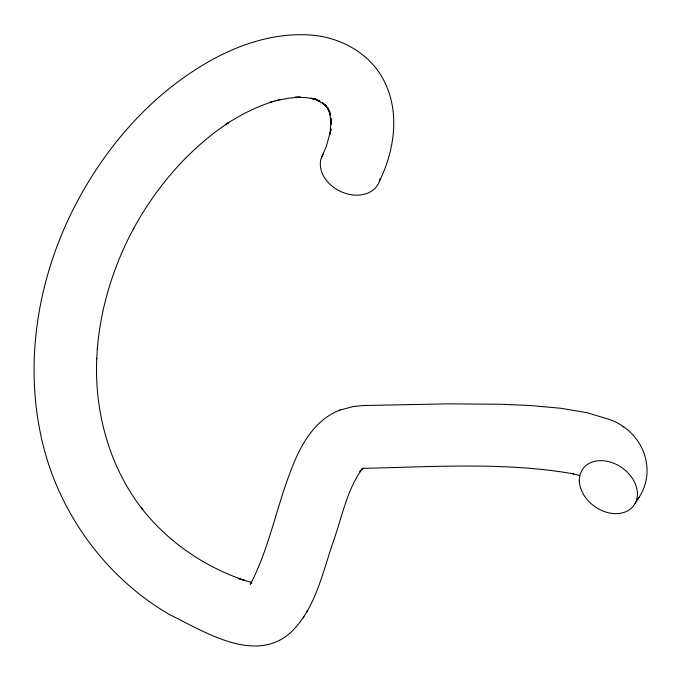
<?xml version="1.0" encoding="UTF-8"?>
<svg xmlns="http://www.w3.org/2000/svg" width="681" height="681" viewBox="0 0 681 681"><rect width="100%" height="100%" fill="white"/><g stroke="black" fill="none" stroke-linecap="round" stroke-linejoin="round"><path stroke-width="1.02" d="M96.77 358.223C94.301 411.954 109.386 467.123 142.78 509.754L141.461 508.026C167.679 541.829 204.445 566.813 244.845 580.51L238.282 578.348L251.885 582.647M96.711 359.185L97.4 347.88M97.349 348.715C100.797 306.518 113.77 265.318 133.851 228.118L133.348 229.037C156.289 186.917 188.458 149.318 228.535 122.665L225.402 124.683C240.453 114.825 256.669 106.585 273.89 101.256M321.253 158.205L326.378 146.253L331.077 128.998L330.03 134.319L331.145 118.503L331.409 124.129L329.085 110.101L330.643 115.532L327.28 107.326L329.902 112.135L325.169 104.934L328.531 108.875L322.479 102.746L326.557 105.921L315.15 98.915L320.002 101.265L310.936 98.158L316.316 99.392L306.135 97.604L295.077 97.213L300.423 97.136L288.421 98.2L275.771 100.737M379.496 181.095C394.239 150.91 399.994 113.591 384.808 82.427C371.809 54.838 342.586 37.991 312.843 35.233C269.378 31.403 226.816 48.649 191.267 72.441C143.878 103.972 106.066 148.62 78.945 198.401L78.443 199.329C40.23 269.846 24.175 353.567 40.307 432.665C55.263 508.052 103.274 576.22 169.884 614.79C205.339 631.968 256.669 665.609 292.438 630.887C315.907 606.78 322.692 572.346 333.315 541.565C342.032 517.16 346.731 490.192 362.19 468.92L361.713 469.354L363.016 468.256M637.646 499.471C659.242 469.175 641.4 429.021 607.307 418.815L586.886 412.677L560.906 408.285L530.533 405.527L502.084 404.276L448.038 403.85L363.05 405.544L353.269 406.523L339.836 410.141M303.164 617.939L303.964 616.62M306.944 611.7L307.769 610.321M635.126 503.421L638.974 497.368M250.225 584.162L251.357 582.613L250.557 583.932C269.582 547.481 276.571 506.23 291.808 468.205C300.84 444.497 315.09 419.419 340.117 410.013M362.19 468.92L359.823 471.422L360.828 470.367M362.939 468.332C429.677 467.081 505.013 461.59 573.606 473.916L572.653 473.678L579.659 475.559M270.187 102.295L280.529 99.409M622.834 426.766L623.268 427.03M579.437 482.301L579.352 480.301M380.1 178.694A31.36 23.869 26.1 0 1 341.479 191.838A31.36 23.869 26.1 0 1 323.339 153.872M583.566 494.585A31.36 23.707 35.3 0 0 633.841 505.455A31.36 23.707 35.3 0 0 607.741 461.395A31.36 23.707 35.3 0 0 583.566 494.585"/></g></svg>
